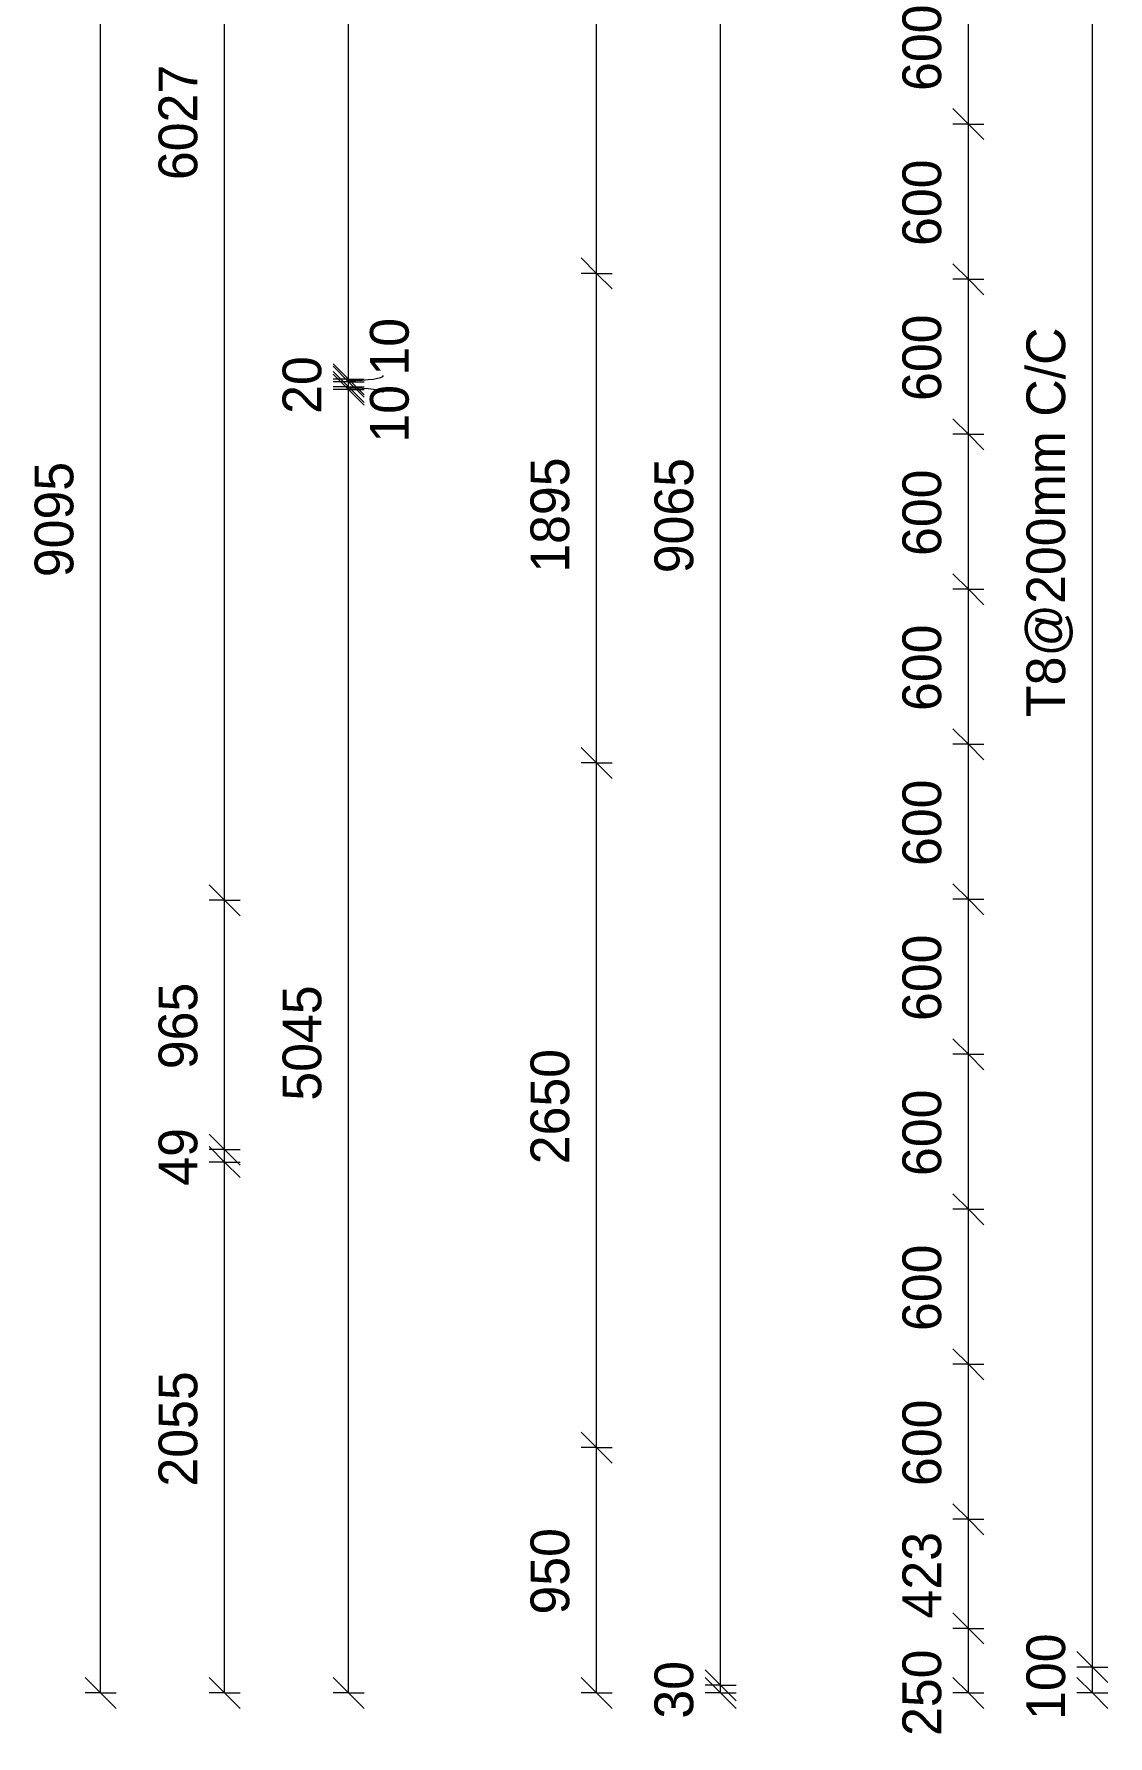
# Model space of a CAD drawing. Header units: millimetres. Extents: x -12091 to 4065, y -2596 to 12430.
# Drawn here: x -12091 to -7933, y -1561 to 5026 of the extents above; entities that cross this region are included whole.
import ezdxf

# ---------------------------------------------------------------- set-up
doc = ezdxf.new("R2010")
doc.units = ezdxf.units.MM
doc.layers.add('A-ANNO-DIMS', color=211, linetype='Continuous', lineweight=9)
doc.layers.add('A-ANNO-DIMS-60', color=211, linetype='Continuous', lineweight=9)
doc.styles.add('Nirmala UI Semilight', font='NirmalaS.ttf', dxfattribs={"height": 150})
doc.dimstyles.new('Arrow_Filled_-_2_5_NI_UI', dxfattribs={"dimscale": 304.8, "dimtxt": 157.104592, "dimasz": 0.393701, "dimexe": 0.19685, "dimexo": 0.0625, "dimgap": 0.19685, "dimtad": 1, "dimdec": 4, "dimzin": 0, "dimdsep": 46, "dimtxsty": 'Nirmala UI Semilight', "dimblk1": 'OBLIQUE', "dimblk2": 'OBLIQUE', "dimsah": 1, "dimcen": 0.09, "dimazin": 0, "dimtfac": 1, "dimtdec": 4, "dimtix": 1, "dimtmove": 2, "dimatfit": 3, "dimfxl": 0.19685, "dimfxlon": 1, "dimtvp": 1, "dimtolj": 1, "dimtzin": 0, "dimarcsym": 2})
doc.dimstyles.new('Arrow_Filled_-_2_5_NI_UI_1', dxfattribs={"dimscale": 304.8, "dimtxt": 157.104592, "dimasz": 0.393701, "dimexe": 0.19685, "dimexo": 0.0625, "dimgap": 0.19685, "dimtad": 1, "dimdec": 4, "dimzin": 0, "dimdsep": 46, "dimtxsty": 'Nirmala UI Semilight', "dimblk1": 'OBLIQUE', "dimblk2": 'OBLIQUE', "dimsah": 1, "dimcen": 0.09, "dimazin": 0, "dimtfac": 1, "dimtdec": 4, "dimtix": 1, "dimtmove": 0, "dimatfit": 3, "dimfxl": 0.19685, "dimfxlon": 1, "dimtvp": 1, "dimtolj": 1, "dimtzin": 0, "dimarcsym": 2})
doc.dimstyles.new('Arrow_Filled_-_2_5_NI_UI_2', dxfattribs={"dimscale": 304.8, "dimtxt": 157.104592, "dimasz": 0.393701, "dimexe": 0.19685, "dimexo": 0.0625, "dimgap": 0.19685, "dimtad": 1, "dimdec": 4, "dimzin": 0, "dimdsep": 46, "dimtxsty": 'Nirmala UI Semilight', "dimblk1": 'OBLIQUE', "dimblk2": 'OBLIQUE', "dimsah": 1, "dimcen": 0.09, "dimazin": 0, "dimtfac": 1, "dimtdec": 4, "dimtix": 1, "dimtmove": 1, "dimatfit": 3, "dimfxl": 0.19685, "dimfxlon": 1, "dimtvp": 1, "dimtolj": 1, "dimtzin": 0, "dimarcsym": 2})

# ---------------------------------------------------------------- blocks, each defined once
blk = doc.blocks.new('DIMBLOCK29-Elevation Front')
at = {"layer": 'A-ANNO-DIMS-60'}
for p, q in [((-7992.9, -1295), (-8052.9, -1235)), ((-7992.9, -1295), (-8052.9, -1295)), ((-7992.9, -1395), (-7992.9, -1295)), ((-7992.9, -1295), (-7932.9, -1355)), ((-7992.9, -1295), (-7932.9, -1295)), ((-7992.9, -1395), (-8052.9, -1335)), ((-7992.9, -1395), (-8052.9, -1395)), ((-7992.9, -1395), (-7932.9, -1455)), ((-7992.9, -1395), (-7932.9, -1395))]:
    blk.add_line(p, q, dxfattribs=at)
at = {"layer": 'A-ANNO-DIMS-60', "color": 0, "insert": (-8248.6, -1499.2), "char_height": 150, "width": 370.196, "attachment_point": 1, "rotation": 90, "line_spacing_factor": 1.142579, "style": 'Nirmala UI Semilight'}
blk.add_mtext('100', dxfattribs=at)
blk = doc.blocks.new('_Oblique')
at = {"color": 0, "linetype": 'ByBlock', "lineweight": -2}
blk.add_line((-0.5, -0.5), (0.5, 0.5), dxfattribs=at)
blk = doc.blocks.new('DIMBLOCK30-Elevation Front')
at = {"layer": 'A-ANNO-DIMS-60'}
for p, q in [((-7992.9, 7600), (-8052.9, 7660)), ((-7992.9, 7600), (-8052.9, 7600)), ((-7992.9, -1295), (-7992.9, 7600)), ((-7992.9, 7600), (-7932.9, 7540)), ((-7992.9, 7600), (-7932.9, 7600)), ((-7992.9, -1295), (-8052.9, -1235)), ((-7992.9, -1295), (-8052.9, -1295)), ((-7992.9, -1295), (-7932.9, -1355)), ((-7992.9, -1295), (-7932.9, -1295))]:
    blk.add_line(p, q, dxfattribs=at)
at = {"layer": 'A-ANNO-DIMS-60', "color": 0, "insert": (-8248.6, 2382.7), "char_height": 150, "width": 1847.55, "attachment_point": 1, "rotation": 90, "line_spacing_factor": 1.142579, "style": 'Nirmala UI Semilight'}
blk.add_mtext('T8@200mm C/C', dxfattribs=at)
blk = doc.blocks.new('DIMBLOCK32-Elevation Front')
at = {"layer": 'A-ANNO-DIMS-60'}
for p, q in [((-8472.9, -1145), (-8532.9, -1085)), ((-8472.9, -1145), (-8532.9, -1145)), ((-8472.9, -1395), (-8472.9, -1145)), ((-8472.9, -1145), (-8412.9, -1205)), ((-8472.9, -1145), (-8412.9, -1145)), ((-8472.9, -1395), (-8532.9, -1335)), ((-8472.9, -1395), (-8532.9, -1395)), ((-8472.9, -1395), (-8412.9, -1455)), ((-8472.9, -1395), (-8412.9, -1395))]:
    blk.add_line(p, q, dxfattribs=at)
at = {"layer": 'A-ANNO-DIMS-60', "color": 0, "insert": (-8728.6, -1561.3), "char_height": 150, "width": 411.328, "attachment_point": 1, "rotation": 90, "line_spacing_factor": 1.142579, "style": 'Nirmala UI Semilight'}
blk.add_mtext('250', dxfattribs=at)
blk = doc.blocks.new('DIMBLOCK33-Elevation Front')
at = {"layer": 'A-ANNO-DIMS-60'}
for p, q in [((-8472.9, -722.5), (-8532.9, -662.5)), ((-8472.9, -722.5), (-8532.9, -722.5)), ((-8472.9, -1145), (-8472.9, -722.5)), ((-8472.9, -722.5), (-8412.9, -782.5)), ((-8472.9, -722.5), (-8412.9, -722.5)), ((-8472.9, -1145), (-8532.9, -1085)), ((-8472.9, -1145), (-8532.9, -1145)), ((-8472.9, -1145), (-8412.9, -1205)), ((-8472.9, -1145), (-8412.9, -1145))]:
    blk.add_line(p, q, dxfattribs=at)
at = {"layer": 'A-ANNO-DIMS-60', "color": 0, "insert": (-8728.6, -1106.6), "char_height": 150, "width": 414.756, "attachment_point": 1, "rotation": 90, "line_spacing_factor": 1.142579, "style": 'Nirmala UI Semilight'}
blk.add_mtext('423', dxfattribs=at)
blk = doc.blocks.new('DIMBLOCK34-Elevation Front')
at = {"layer": 'A-ANNO-DIMS-60'}
for p, q in [((-8472.9, -122.5), (-8532.9, -62.5)), ((-8472.9, -122.5), (-8532.9, -122.5)), ((-8472.9, -722.5), (-8472.9, -122.5)), ((-8472.9, -122.5), (-8412.9, -182.5)), ((-8472.9, -122.5), (-8412.9, -122.5)), ((-8472.9, -722.5), (-8532.9, -662.5)), ((-8472.9, -722.5), (-8532.9, -722.5)), ((-8472.9, -722.5), (-8412.9, -782.5)), ((-8472.9, -722.5), (-8412.9, -722.5))]:
    blk.add_line(p, q, dxfattribs=at)
at = {"layer": 'A-ANNO-DIMS-60', "color": 0, "insert": (-8728.6, -593.9), "char_height": 150, "width": 411.328, "attachment_point": 1, "rotation": 90, "line_spacing_factor": 1.142579, "style": 'Nirmala UI Semilight'}
blk.add_mtext('600', dxfattribs=at)
blk = doc.blocks.new('DIMBLOCK35-Elevation Front')
at = {"layer": 'A-ANNO-DIMS-60'}
for p, q in [((-8472.9, 477.5), (-8532.9, 537.5)), ((-8472.9, 477.5), (-8532.9, 477.5)), ((-8472.9, -122.5), (-8472.9, 477.5)), ((-8472.9, 477.5), (-8412.9, 417.5)), ((-8472.9, 477.5), (-8412.9, 477.5)), ((-8472.9, -122.5), (-8532.9, -62.5)), ((-8472.9, -122.5), (-8532.9, -122.5)), ((-8472.9, -122.5), (-8412.9, -182.5)), ((-8472.9, -122.5), (-8412.9, -122.5))]:
    blk.add_line(p, q, dxfattribs=at)
at = {"layer": 'A-ANNO-DIMS-60', "color": 0, "insert": (-8728.6, 6.1), "char_height": 150, "width": 411.328, "attachment_point": 1, "rotation": 90, "line_spacing_factor": 1.142579, "style": 'Nirmala UI Semilight'}
blk.add_mtext('600', dxfattribs=at)
blk = doc.blocks.new('DIMBLOCK36-Elevation Front')
at = {"layer": 'A-ANNO-DIMS-60'}
for p, q in [((-8472.9, 1077.5), (-8532.9, 1137.5)), ((-8472.9, 1077.5), (-8532.9, 1077.5)), ((-8472.9, 477.5), (-8472.9, 1077.5)), ((-8472.9, 1077.5), (-8412.9, 1017.5)), ((-8472.9, 1077.5), (-8412.9, 1077.5)), ((-8472.9, 477.5), (-8532.9, 537.5)), ((-8472.9, 477.5), (-8532.9, 477.5)), ((-8472.9, 477.5), (-8412.9, 417.5)), ((-8472.9, 477.5), (-8412.9, 477.5))]:
    blk.add_line(p, q, dxfattribs=at)
at = {"layer": 'A-ANNO-DIMS-60', "color": 0, "insert": (-8728.6, 606.1), "char_height": 150, "width": 411.328, "attachment_point": 1, "rotation": 90, "line_spacing_factor": 1.142579, "style": 'Nirmala UI Semilight'}
blk.add_mtext('600', dxfattribs=at)
blk = doc.blocks.new('DIMBLOCK37-Elevation Front')
at = {"layer": 'A-ANNO-DIMS-60'}
for p, q in [((-8472.9, 1677.5), (-8532.9, 1737.5)), ((-8472.9, 1677.5), (-8532.9, 1677.5)), ((-8472.9, 1077.5), (-8472.9, 1677.5)), ((-8472.9, 1677.5), (-8412.9, 1617.5)), ((-8472.9, 1677.5), (-8412.9, 1677.5)), ((-8472.9, 1077.5), (-8532.9, 1137.5)), ((-8472.9, 1077.5), (-8532.9, 1077.5)), ((-8472.9, 1077.5), (-8412.9, 1017.5)), ((-8472.9, 1077.5), (-8412.9, 1077.5))]:
    blk.add_line(p, q, dxfattribs=at)
at = {"layer": 'A-ANNO-DIMS-60', "color": 0, "insert": (-8728.6, 1206.1), "char_height": 150, "width": 411.328, "attachment_point": 1, "rotation": 90, "line_spacing_factor": 1.142579, "style": 'Nirmala UI Semilight'}
blk.add_mtext('600', dxfattribs=at)
blk = doc.blocks.new('DIMBLOCK38-Elevation Front')
at = {"layer": 'A-ANNO-DIMS-60'}
for p, q in [((-8472.9, 2277.5), (-8532.9, 2337.5)), ((-8472.9, 2277.5), (-8532.9, 2277.5)), ((-8472.9, 1677.5), (-8472.9, 2277.5)), ((-8472.9, 2277.5), (-8412.9, 2217.5)), ((-8472.9, 2277.5), (-8412.9, 2277.5)), ((-8472.9, 1677.5), (-8532.9, 1737.5)), ((-8472.9, 1677.5), (-8532.9, 1677.5)), ((-8472.9, 1677.5), (-8412.9, 1617.5)), ((-8472.9, 1677.5), (-8412.9, 1677.5))]:
    blk.add_line(p, q, dxfattribs=at)
at = {"layer": 'A-ANNO-DIMS-60', "color": 0, "insert": (-8728.6, 1806.1), "char_height": 150, "width": 411.328, "attachment_point": 1, "rotation": 90, "line_spacing_factor": 1.142579, "style": 'Nirmala UI Semilight'}
blk.add_mtext('600', dxfattribs=at)
blk = doc.blocks.new('DIMBLOCK39-Elevation Front')
at = {"layer": 'A-ANNO-DIMS-60'}
for p, q in [((-8472.9, 2877.5), (-8532.9, 2937.5)), ((-8472.9, 2877.5), (-8532.9, 2877.5)), ((-8472.9, 2277.5), (-8472.9, 2877.5)), ((-8472.9, 2877.5), (-8412.9, 2817.5)), ((-8472.9, 2877.5), (-8412.9, 2877.5)), ((-8472.9, 2277.5), (-8532.9, 2337.5)), ((-8472.9, 2277.5), (-8532.9, 2277.5)), ((-8472.9, 2277.5), (-8412.9, 2217.5)), ((-8472.9, 2277.5), (-8412.9, 2277.5))]:
    blk.add_line(p, q, dxfattribs=at)
at = {"layer": 'A-ANNO-DIMS-60', "color": 0, "insert": (-8728.6, 2406.1), "char_height": 150, "width": 411.328, "attachment_point": 1, "rotation": 90, "line_spacing_factor": 1.142579, "style": 'Nirmala UI Semilight'}
blk.add_mtext('600', dxfattribs=at)
blk = doc.blocks.new('DIMBLOCK40-Elevation Front')
at = {"layer": 'A-ANNO-DIMS-60'}
for p, q in [((-8472.9, 3477.5), (-8532.9, 3537.5)), ((-8472.9, 3477.5), (-8532.9, 3477.5)), ((-8472.9, 2877.5), (-8472.9, 3477.5)), ((-8472.9, 3477.5), (-8412.9, 3417.5)), ((-8472.9, 3477.5), (-8412.9, 3477.5)), ((-8472.9, 2877.5), (-8532.9, 2937.5)), ((-8472.9, 2877.5), (-8532.9, 2877.5)), ((-8472.9, 2877.5), (-8412.9, 2817.5)), ((-8472.9, 2877.5), (-8412.9, 2877.5))]:
    blk.add_line(p, q, dxfattribs=at)
at = {"layer": 'A-ANNO-DIMS-60', "color": 0, "insert": (-8728.6, 3006.1), "char_height": 150, "width": 411.328, "attachment_point": 1, "rotation": 90, "line_spacing_factor": 1.142579, "style": 'Nirmala UI Semilight'}
blk.add_mtext('600', dxfattribs=at)
blk = doc.blocks.new('DIMBLOCK41-Elevation Front')
at = {"layer": 'A-ANNO-DIMS-60'}
for p, q in [((-8472.9, 4077.5), (-8532.9, 4137.5)), ((-8472.9, 4077.5), (-8532.9, 4077.5)), ((-8472.9, 3477.5), (-8472.9, 4077.5)), ((-8472.9, 4077.5), (-8412.9, 4017.5)), ((-8472.9, 4077.5), (-8412.9, 4077.5)), ((-8472.9, 3477.5), (-8532.9, 3537.5)), ((-8472.9, 3477.5), (-8532.9, 3477.5)), ((-8472.9, 3477.5), (-8412.9, 3417.5)), ((-8472.9, 3477.5), (-8412.9, 3477.5))]:
    blk.add_line(p, q, dxfattribs=at)
at = {"layer": 'A-ANNO-DIMS-60', "color": 0, "insert": (-8728.6, 3606.1), "char_height": 150, "width": 411.328, "attachment_point": 1, "rotation": 90, "line_spacing_factor": 1.142579, "style": 'Nirmala UI Semilight'}
blk.add_mtext('600', dxfattribs=at)
blk = doc.blocks.new('DIMBLOCK42-Elevation Front')
at = {"layer": 'A-ANNO-DIMS-60'}
for p, q in [((-8472.9, 4677.5), (-8532.9, 4737.5)), ((-8472.9, 4677.5), (-8532.9, 4677.5)), ((-8472.9, 4077.5), (-8472.9, 4677.5)), ((-8472.9, 4677.5), (-8412.9, 4617.5)), ((-8472.9, 4677.5), (-8412.9, 4677.5)), ((-8472.9, 4077.5), (-8532.9, 4137.5)), ((-8472.9, 4077.5), (-8532.9, 4077.5)), ((-8472.9, 4077.5), (-8412.9, 4017.5)), ((-8472.9, 4077.5), (-8412.9, 4077.5))]:
    blk.add_line(p, q, dxfattribs=at)
at = {"layer": 'A-ANNO-DIMS-60', "color": 0, "insert": (-8728.6, 4206.1), "char_height": 150, "width": 411.328, "attachment_point": 1, "rotation": 90, "line_spacing_factor": 1.142579, "style": 'Nirmala UI Semilight'}
blk.add_mtext('600', dxfattribs=at)
blk = doc.blocks.new('DIMBLOCK43-Elevation Front')
at = {"layer": 'A-ANNO-DIMS-60'}
for p, q in [((-8472.9, 5277.5), (-8532.9, 5337.5)), ((-8472.9, 5277.5), (-8532.9, 5277.5)), ((-8472.9, 4677.5), (-8472.9, 5277.5)), ((-8472.9, 5277.5), (-8412.9, 5217.5)), ((-8472.9, 5277.5), (-8412.9, 5277.5)), ((-8472.9, 4677.5), (-8532.9, 4737.5)), ((-8472.9, 4677.5), (-8532.9, 4677.5)), ((-8472.9, 4677.5), (-8412.9, 4617.5)), ((-8472.9, 4677.5), (-8412.9, 4677.5))]:
    blk.add_line(p, q, dxfattribs=at)
at = {"layer": 'A-ANNO-DIMS-60', "color": 0, "insert": (-8728.6, 4806.1), "char_height": 150, "width": 411.328, "attachment_point": 1, "rotation": 90, "line_spacing_factor": 1.142579, "style": 'Nirmala UI Semilight'}
blk.add_mtext('600', dxfattribs=at)
blk = doc.blocks.new('DIMBLOCK52-Elevation Front')
at = {"layer": 'A-ANNO-DIMS-60'}
for p, q in [((-9432.9, -1365), (-9492.9, -1305)), ((-9432.9, -1395), (-9492.9, -1335)), ((-9432.9, -1365), (-9492.9, -1365)), ((-9432.9, -1395), (-9432.9, -1365)), ((-9432.9, -1365), (-9372.9, -1425)), ((-9432.9, -1365), (-9372.9, -1365)), ((-9432.9, -1395), (-9492.9, -1395)), ((-9432.9, -1395), (-9372.9, -1455)), ((-9432.9, -1395), (-9372.9, -1395))]:
    blk.add_line(p, q, dxfattribs=at)
at = {"layer": 'A-ANNO-DIMS-60', "color": 0, "insert": (-9688.6, -1494.3), "char_height": 150, "width": 274.219, "attachment_point": 1, "rotation": 90, "line_spacing_factor": 1.142579, "style": 'Nirmala UI Semilight'}
blk.add_mtext('30', dxfattribs=at)
blk = doc.blocks.new('DIMBLOCK53-Elevation Front')
at = {"layer": 'A-ANNO-DIMS-60'}
for p, q in [((-9432.9, 7700), (-9492.9, 7760)), ((-9432.9, 7700), (-9492.9, 7700)), ((-9432.9, -1365), (-9432.9, 7700)), ((-9432.9, 7700), (-9372.9, 7640)), ((-9432.9, 7700), (-9372.9, 7700)), ((-9432.9, -1365), (-9492.9, -1305)), ((-9432.9, -1365), (-9492.9, -1365)), ((-9432.9, -1365), (-9372.9, -1425)), ((-9432.9, -1365), (-9372.9, -1365))]:
    blk.add_line(p, q, dxfattribs=at)
at = {"layer": 'A-ANNO-DIMS-60', "color": 0, "insert": (-9688.6, 2939), "char_height": 150, "width": 548.438, "attachment_point": 1, "rotation": 90, "line_spacing_factor": 1.142579, "style": 'Nirmala UI Semilight'}
blk.add_mtext('9065', dxfattribs=at)
blk = doc.blocks.new('DIMBLOCK57-Elevation Front')
at = {"layer": 'A-ANNO-DIMS-60'}
for p, q in [((-10872.9, 3650.3), (-10932.9, 3710.3)), ((-10872.9, 3650.3), (-10932.9, 3650.3)), ((-10872.9, -1395), (-10872.9, 3650.3)), ((-10872.9, 3650.3), (-10812.9, 3590.3)), ((-10872.9, 3650.3), (-10812.9, 3650.3)), ((-10872.9, -1395), (-10932.9, -1335)), ((-10872.9, -1395), (-10932.9, -1395)), ((-10872.9, -1395), (-10812.9, -1455)), ((-10872.9, -1395), (-10812.9, -1395))]:
    blk.add_line(p, q, dxfattribs=at)
at = {"layer": 'A-ANNO-DIMS-60', "color": 0, "insert": (-11128.6, 897.7), "char_height": 150, "width": 551.866, "attachment_point": 1, "rotation": 90, "line_spacing_factor": 1.142579, "style": 'Nirmala UI Semilight'}
blk.add_mtext('5045', dxfattribs=at)
blk = doc.blocks.new('DIMBLOCK58-Elevation Front')
at = {"layer": 'A-ANNO-DIMS-60'}
for p, q in [((-10872.9, 3660.3), (-10932.9, 3720.3)), ((-10872.9, 3650.3), (-10932.9, 3710.3)), ((-10872.9, 3660.3), (-10932.9, 3660.3)), ((-10872.9, 3650.3), (-10932.9, 3650.3)), ((-10872.9, 3650.3), (-10872.9, 3660.3)), ((-10872.9, 3660.3), (-10812.9, 3600.3)), ((-10872.9, 3660.3), (-10812.9, 3660.3)), ((-10872.9, 3650.3), (-10812.9, 3590.3)), ((-10872.9, 3650.3), (-10812.9, 3650.3))]:
    blk.add_line(p, q, dxfattribs=at)
blk.add_ellipse((-10872.9, 3639), major_axis=(135.7, 0), ratio=0.12006, start_param=0, end_param=1.570796, dxfattribs=at)
at = {"layer": 'A-ANNO-DIMS-60', "color": 0, "insert": (-10790.1, 3444.8), "char_height": 150, "width": 233.086, "attachment_point": 1, "rotation": 90, "line_spacing_factor": 1.142579, "style": 'Nirmala UI Semilight'}
blk.add_mtext('10', dxfattribs=at)
blk = doc.blocks.new('DIMBLOCK59-Elevation Front')
at = {"layer": 'A-ANNO-DIMS-60'}
for p, q in [((-10872.9, 3680.4), (-10932.9, 3740.4)), ((-10872.9, 3660.3), (-10932.9, 3720.3)), ((-10872.9, 3680.4), (-10932.9, 3680.4)), ((-10872.9, 3660.3), (-10932.9, 3660.3)), ((-10872.9, 3660.3), (-10872.9, 3680.4)), ((-10872.9, 3680.4), (-10812.9, 3620.4)), ((-10872.9, 3680.4), (-10812.9, 3680.4)), ((-10872.9, 3660.3), (-10812.9, 3600.3)), ((-10872.9, 3660.3), (-10812.9, 3660.3))]:
    blk.add_line(p, q, dxfattribs=at)
at = {"layer": 'A-ANNO-DIMS-60', "color": 0, "insert": (-11128.6, 3556.1), "char_height": 150, "width": 274.219, "attachment_point": 1, "rotation": 90, "line_spacing_factor": 1.142579, "style": 'Nirmala UI Semilight'}
blk.add_mtext('20', dxfattribs=at)
blk = doc.blocks.new('DIMBLOCK60-Elevation Front')
at = {"layer": 'A-ANNO-DIMS-60'}
for p, q in [((-10872.9, 3690.4), (-10932.9, 3750.4)), ((-10872.9, 3680.4), (-10932.9, 3740.4)), ((-10872.9, 3690.4), (-10932.9, 3690.4)), ((-10872.9, 3680.4), (-10872.9, 3690.4)), ((-10872.9, 3690.4), (-10812.9, 3630.4)), ((-10872.9, 3690.4), (-10812.9, 3690.4)), ((-10872.9, 3680.4), (-10932.9, 3680.4)), ((-10872.9, 3680.4), (-10812.9, 3620.4)), ((-10872.9, 3680.4), (-10812.9, 3680.4))]:
    blk.add_line(p, q, dxfattribs=at)
blk.add_ellipse((-10872.9, 3704.3), major_axis=(135.7, 0), ratio=0.139316, start_param=4.712389, end_param=6.283185, dxfattribs=at)
at = {"layer": 'A-ANNO-DIMS-60', "color": 0, "insert": (-10790.1, 3704.3), "char_height": 150, "width": 233.086, "attachment_point": 1, "rotation": 90, "line_spacing_factor": 1.142579, "style": 'Nirmala UI Semilight'}
blk.add_mtext('10', dxfattribs=at)
blk = doc.blocks.new('DIMBLOCK61-Elevation Front')
at = {"layer": 'A-ANNO-DIMS-60'}
for p, q in [((-10872.9, 7700), (-10932.9, 7760)), ((-10872.9, 7700), (-10932.9, 7700)), ((-10872.9, 3690.4), (-10872.9, 7700)), ((-10872.9, 7700), (-10812.9, 7640)), ((-10872.9, 7700), (-10812.9, 7700)), ((-10872.9, 3690.4), (-10932.9, 3750.4)), ((-10872.9, 3690.4), (-10932.9, 3690.4)), ((-10872.9, 3690.4), (-10812.9, 3630.4)), ((-10872.9, 3690.4), (-10812.9, 3690.4))]:
    blk.add_line(p, q, dxfattribs=at)
at = {"layer": 'A-ANNO-DIMS-60', "color": 0, "insert": (-11128.6, 5482.4), "char_height": 150, "width": 510.733, "attachment_point": 1, "rotation": 90, "line_spacing_factor": 1.142579, "style": 'Nirmala UI Semilight'}
blk.add_mtext('4010', dxfattribs=at)
blk = doc.blocks.new('DIMBLOCK62-Elevation Front')
at = {"layer": 'A-ANNO-DIMS-60'}
for p, q in [((-11352.9, 660), (-11412.9, 720)), ((-11352.9, 660), (-11412.9, 660)), ((-11352.9, -1395), (-11352.9, 660)), ((-11352.9, 660), (-11292.9, 600)), ((-11352.9, 660), (-11292.9, 660)), ((-11352.9, -1395), (-11412.9, -1335)), ((-11352.9, -1395), (-11412.9, -1395)), ((-11352.9, -1395), (-11292.9, -1455)), ((-11352.9, -1395), (-11292.9, -1395))]:
    blk.add_line(p, q, dxfattribs=at)
at = {"layer": 'A-ANNO-DIMS-60', "color": 0, "insert": (-11608.6, -596), "char_height": 150, "width": 548.438, "attachment_point": 1, "rotation": 90, "line_spacing_factor": 1.142579, "style": 'Nirmala UI Semilight'}
blk.add_mtext('2055', dxfattribs=at)
blk = doc.blocks.new('DIMBLOCK63-Elevation Front')
at = {"layer": 'A-ANNO-DIMS-60'}
for p, q in [((-11352.9, 708.5), (-11412.9, 768.5)), ((-11352.9, 660), (-11412.9, 720)), ((-11352.9, 708.5), (-11412.9, 708.5)), ((-11352.9, 660), (-11412.9, 660)), ((-11352.9, 660), (-11352.9, 708.5)), ((-11352.9, 708.5), (-11292.9, 648.5)), ((-11352.9, 708.5), (-11292.9, 708.5)), ((-11352.9, 660), (-11292.9, 600)), ((-11352.9, 660), (-11292.9, 660))]:
    blk.add_line(p, q, dxfattribs=at)
at = {"layer": 'A-ANNO-DIMS-60', "color": 0, "insert": (-11608.6, 568.6), "char_height": 150, "width": 277.647, "attachment_point": 1, "rotation": 90, "line_spacing_factor": 1.142579, "style": 'Nirmala UI Semilight'}
blk.add_mtext('49', dxfattribs=at)
blk = doc.blocks.new('DIMBLOCK64-Elevation Front')
at = {"layer": 'A-ANNO-DIMS-60'}
for p, q in [((-11352.9, 1673.2), (-11412.9, 1733.2)), ((-11352.9, 1673.2), (-11412.9, 1673.2)), ((-11352.9, 708.5), (-11352.9, 1673.2)), ((-11352.9, 1673.2), (-11292.9, 1613.2)), ((-11352.9, 1673.2), (-11292.9, 1673.2)), ((-11352.9, 708.5), (-11412.9, 768.5)), ((-11352.9, 708.5), (-11412.9, 708.5)), ((-11352.9, 708.5), (-11292.9, 648.5)), ((-11352.9, 708.5), (-11292.9, 708.5))]:
    blk.add_line(p, q, dxfattribs=at)
at = {"layer": 'A-ANNO-DIMS-60', "color": 0, "insert": (-11608.6, 1019.5), "char_height": 150, "width": 411.328, "attachment_point": 1, "rotation": 90, "line_spacing_factor": 1.142579, "style": 'Nirmala UI Semilight'}
blk.add_mtext('965', dxfattribs=at)
blk = doc.blocks.new('DIMBLOCK65-Elevation Front')
at = {"layer": 'A-ANNO-DIMS-60'}
for p, q in [((-11352.9, 7700), (-11412.9, 7760)), ((-11352.9, 7700), (-11412.9, 7700)), ((-11352.9, 1673.2), (-11352.9, 7700)), ((-11352.9, 7700), (-11292.9, 7640)), ((-11352.9, 7700), (-11292.9, 7700)), ((-11352.9, 1673.2), (-11412.9, 1733.2)), ((-11352.9, 1673.2), (-11412.9, 1673.2)), ((-11352.9, 1673.2), (-11292.9, 1613.2)), ((-11352.9, 1673.2), (-11292.9, 1673.2))]:
    blk.add_line(p, q, dxfattribs=at)
at = {"layer": 'A-ANNO-DIMS-60', "color": 0, "insert": (-11608.6, 4461), "char_height": 150, "width": 541.582, "attachment_point": 1, "rotation": 90, "line_spacing_factor": 1.142579, "style": 'Nirmala UI Semilight'}
blk.add_mtext('6027', dxfattribs=at)
blk = doc.blocks.new('DIMBLOCK66-Elevation Front')
at = {"layer": 'A-ANNO-DIMS-60'}
for p, q in [((-11832.9, 7700), (-11892.9, 7760)), ((-11832.9, 7700), (-11892.9, 7700)), ((-11832.9, -1395), (-11832.9, 7700)), ((-11832.9, 7700), (-11772.9, 7640)), ((-11832.9, 7700), (-11772.9, 7700)), ((-11832.9, -1395), (-11892.9, -1335)), ((-11832.9, -1395), (-11892.9, -1395)), ((-11832.9, -1395), (-11772.9, -1455)), ((-11832.9, -1395), (-11772.9, -1395))]:
    blk.add_line(p, q, dxfattribs=at)
at = {"layer": 'A-ANNO-DIMS-60', "color": 0, "insert": (-12088.6, 2924), "char_height": 150, "width": 548.438, "attachment_point": 1, "rotation": 90, "line_spacing_factor": 1.142579, "style": 'Nirmala UI Semilight'}
blk.add_mtext('9095', dxfattribs=at)
blk = doc.blocks.new('DIMBLOCK67-Elevation Front')
at = {"layer": 'A-ANNO-DIMS-60'}
for p, q in [((-9912.9, -445), (-9972.9, -385)), ((-9912.9, -445), (-9972.9, -445)), ((-9912.9, -1395), (-9912.9, -445)), ((-9912.9, -445), (-9852.9, -505)), ((-9912.9, -445), (-9852.9, -445)), ((-9912.9, -1395), (-9972.9, -1335)), ((-9912.9, -1395), (-9972.9, -1395)), ((-9912.9, -1395), (-9852.9, -1455)), ((-9912.9, -1395), (-9852.9, -1395))]:
    blk.add_line(p, q, dxfattribs=at)
at = {"layer": 'A-ANNO-DIMS-60', "color": 0, "insert": (-10168.6, -1091.4), "char_height": 150, "width": 411.328, "attachment_point": 1, "rotation": 90, "line_spacing_factor": 1.142579, "style": 'Nirmala UI Semilight'}
blk.add_mtext('950', dxfattribs=at)
blk = doc.blocks.new('DIMBLOCK68-Elevation Front')
at = {"layer": 'A-ANNO-DIMS-60'}
for p, q in [((-9912.9, 2205), (-9972.9, 2265)), ((-9912.9, 2205), (-9972.9, 2205)), ((-9912.9, -445), (-9912.9, 2205)), ((-9912.9, 2205), (-9852.9, 2145)), ((-9912.9, 2205), (-9852.9, 2205)), ((-9912.9, -445), (-9972.9, -385)), ((-9912.9, -445), (-9972.9, -445)), ((-9912.9, -445), (-9852.9, -505)), ((-9912.9, -445), (-9852.9, -445))]:
    blk.add_line(p, q, dxfattribs=at)
at = {"layer": 'A-ANNO-DIMS-60', "color": 0, "insert": (-10168.6, 651.5), "char_height": 150, "width": 548.438, "attachment_point": 1, "rotation": 90, "line_spacing_factor": 1.142579, "style": 'Nirmala UI Semilight'}
blk.add_mtext('2650', dxfattribs=at)
blk = doc.blocks.new('DIMBLOCK69-Elevation Front')
at = {"layer": 'A-ANNO-DIMS-60'}
for p, q in [((-9912.9, 4100), (-9972.9, 4160)), ((-9912.9, 4100), (-9972.9, 4100)), ((-9912.9, 2205), (-9912.9, 4100)), ((-9912.9, 4100), (-9852.9, 4040)), ((-9912.9, 4100), (-9852.9, 4100)), ((-9912.9, 2205), (-9972.9, 2265)), ((-9912.9, 2205), (-9972.9, 2205)), ((-9912.9, 2205), (-9852.9, 2145)), ((-9912.9, 2205), (-9852.9, 2205))]:
    blk.add_line(p, q, dxfattribs=at)
at = {"layer": 'A-ANNO-DIMS-60', "color": 0, "insert": (-10168.6, 2941.1), "char_height": 150, "width": 507.305, "attachment_point": 1, "rotation": 90, "line_spacing_factor": 1.142579, "style": 'Nirmala UI Semilight'}
blk.add_mtext('1895', dxfattribs=at)
blk = doc.blocks.new('DIMBLOCK70-Elevation Front')
at = {"layer": 'A-ANNO-DIMS-60'}
for p, q in [((-9912.9, 6750), (-9972.9, 6810)), ((-9912.9, 6750), (-9972.9, 6750)), ((-9912.9, 4100), (-9912.9, 6750)), ((-9912.9, 6750), (-9852.9, 6690)), ((-9912.9, 6750), (-9852.9, 6750)), ((-9912.9, 4100), (-9972.9, 4160)), ((-9912.9, 4100), (-9972.9, 4100)), ((-9912.9, 4100), (-9852.9, 4040)), ((-9912.9, 4100), (-9852.9, 4100))]:
    blk.add_line(p, q, dxfattribs=at)
at = {"layer": 'A-ANNO-DIMS-60', "color": 0, "insert": (-10168.6, 5196.5), "char_height": 150, "width": 548.438, "attachment_point": 1, "rotation": 90, "line_spacing_factor": 1.142579, "style": 'Nirmala UI Semilight'}
blk.add_mtext('2650', dxfattribs=at)

msp = doc.modelspace()

# ---------------------------------------------------------------- dimensions: what is measured, and where the dimension line sits
at = {"layer": 'A-ANNO-DIMS'}
for base, p1, p2, override, picture, middle in [((-11832.85834, 7700), (-11772.85834, -1395), (-11772.85834, 7700), {"dimpost": '<>', "dimfxl": 9095}, 'DIMBLOCK66-Elevation Front', (-11970.4211, 3152.5)), ((-11352.85834, 7700), (-11292.85834, 1673.23211), (-11292.85834, 7700), {"dimpost": '<>', "dimfxl": 6026.767885}, 'DIMBLOCK65-Elevation Front', (-11490.4211, 4686.61606)), ((-10872.85834, 7700), (-10812.85834, 3690.4499), (-10812.85834, 7700), {"dimpost": '<>', "dimfxl": 4009.550102}, 'DIMBLOCK61-Elevation Front', (-11010.78721, 5695.22495)), ((-9432.85834, 7700), (-9372.85834, -1365), (-9372.85834, 7700), {"dimpost": '<>', "dimfxl": 9065}, 'DIMBLOCK53-Elevation Front', (-9570.4211, 3167.5)), ((-9912.85834, 6750), (-9852.85834, 4100), (-9852.85834, 6750), {"dimpost": '<>', "dimfxl": 2650}, 'DIMBLOCK70-Elevation Front', (-10050.4211, 5425)), ((-8472.85834, 5277.5), (-8412.85834, 4677.5), (-8412.85834, 5277.5), {"dimpost": '<>', "dimfxl": 600}, 'DIMBLOCK43-Elevation Front', (-8610.4211, 4977.5)), ((-8472.85834, 4677.5), (-8412.85834, 4077.5), (-8412.85834, 4677.5), {"dimpost": '<>', "dimfxl": 600}, 'DIMBLOCK42-Elevation Front', (-8610.4211, 4377.5)), ((-9912.85834, 4100), (-9852.85834, 2205), (-9852.85834, 4100), {"dimpost": '<>', "dimfxl": 1895}, 'DIMBLOCK69-Elevation Front', (-10050.83951, 3152.5)), ((-8472.85834, 4077.5), (-8412.85834, 3477.5), (-8412.85834, 4077.5), {"dimpost": '<>', "dimfxl": 600}, 'DIMBLOCK41-Elevation Front', (-8610.4211, 3777.5)), ((-10872.85834, 3680.44732), (-10812.85834, 3660.33393), (-10812.85834, 3680.44732), {"dimpost": '<>', "dimfxl": 20.113381}, 'DIMBLOCK59-Elevation Front', (-11010.3688, 3670.39062)), ((-10872.8583374375, 3650.3313522901), (-10812.8583374375, -1395.0000000001), (-10812.8583374375, 3650.3313522901), {"dimpost": '<>', "dimfxl": 5045.331352}, 'DIMBLOCK57-Elevation Front', (-11010.36879786, 1127.665676145)), ((-8472.85834, 3477.5), (-8412.85834, 2877.5), (-8412.85834, 3477.5), {"dimpost": '<>', "dimfxl": 600}, 'DIMBLOCK40-Elevation Front', (-8610.4211, 3177.5)), ((-8472.85834, 2877.5), (-8412.85834, 2277.5), (-8412.85834, 2877.5), {"dimpost": '<>', "dimfxl": 600}, 'DIMBLOCK39-Elevation Front', (-8610.4211, 2577.5)), ((-8472.85834, 2277.5), (-8412.85834, 1677.5), (-8412.85834, 2277.5), {"dimpost": '<>', "dimfxl": 600}, 'DIMBLOCK38-Elevation Front', (-8610.4211, 1977.5)), ((-9912.85834, 2205), (-9852.85834, -445), (-9852.85834, 2205), {"dimpost": '<>', "dimfxl": 2650}, 'DIMBLOCK68-Elevation Front', (-10050.4211, 880)), ((-11352.85834, 1673.23211), (-11292.85834, 708.50049), (-11292.85834, 1673.23211), {"dimpost": '<>', "dimfxl": 964.731628}, 'DIMBLOCK64-Elevation Front', (-11490.4211, 1190.8663)), ((-8472.85834, 1677.5), (-8412.85834, 1077.5), (-8412.85834, 1677.5), {"dimpost": '<>', "dimfxl": 600}, 'DIMBLOCK37-Elevation Front', (-8610.4211, 1377.5)), ((-8472.85834, 1077.5), (-8412.85834, 477.5), (-8412.85834, 1077.5), {"dimpost": '<>', "dimfxl": 600}, 'DIMBLOCK36-Elevation Front', (-8610.4211, 777.5)), ((-11352.85834, 708.50049), (-11292.85834, 659.97768), (-11292.85834, 708.50049), {"dimpost": '<>', "dimfxl": 48.522802}, 'DIMBLOCK63-Elevation Front', (-11490.4211, 684.23909)), ((-11352.85834, 659.97768), (-11292.85834, -1395), (-11292.85834, 659.97768), {"dimpost": '<>', "dimfxl": 2054.977684}, 'DIMBLOCK62-Elevation Front', (-11490.3688, -367.51116)), ((-8472.85834, 477.5), (-8412.85834, -122.5), (-8412.85834, 477.5), {"dimpost": '<>', "dimfxl": 600}, 'DIMBLOCK35-Elevation Front', (-8610.4211, 177.5)), ((-8472.85834, -122.5), (-8412.85834, -722.5), (-8412.85834, -122.5), {"dimpost": '<>', "dimfxl": 600}, 'DIMBLOCK34-Elevation Front', (-8610.4211, -422.5)), ((-9912.85834, -445), (-9852.85834, -1395), (-9852.85834, -445), {"dimpost": '<>', "dimfxl": 950}, 'DIMBLOCK67-Elevation Front', (-10050.4211, -920)), ((-8472.85834, -722.5), (-8412.85834, -1145), (-8412.85834, -722.5), {"dimpost": '<>', "dimfxl": 422.5}, 'DIMBLOCK33-Elevation Front', (-8610.4211, -933.75)), ((-7992.85834, -1295), (-7932.85834, -1395), (-7932.85834, -1295), {"dimpost": '<>', "dimfxl": 100}, 'DIMBLOCK29-Elevation Front', (-8130.78721, -1345)), ((-9432.85834, -1365), (-9372.85834, -1395), (-9372.85834, -1365), {"dimpost": '<>', "dimfxl": 30}, 'DIMBLOCK52-Elevation Front', (-9570.4211, -1380))]:
    dim = msp.add_linear_dim(base=base, p1=p1, p2=p2, angle=90, dimstyle='Arrow_Filled_-_2_5_NI_UI_1', override=override, dxfattribs=at)
    dim.commit()
    dim.dimension.update_dxf_attribs({"geometry": picture, "text_midpoint": middle})
dim = msp.add_linear_dim(base=(-7992.85834, 7600), p1=(-7932.85834, -1295), p2=(-7932.85834, 7600), angle=90, text='T8@200mm C/C', dimstyle='Arrow_Filled_-_2_5_NI_UI_1', override={"dimpost": '<>', "dimfxl": 8895}, dxfattribs=at)
dim.commit()
dim.dimension.update_dxf_attribs({"geometry": 'DIMBLOCK30-Elevation Front', "text_midpoint": (-8141.56127, 3152.5)})
for base, p1, p2, dimstyle, override, picture, middle in [((-10872.85834, 3690.4499), (-10812.85834, 3680.44732), (-10812.85834, 3690.4499), 'Arrow_Filled_-_2_5_NI_UI_2', {"dimpost": '<>', "dimfxl": 10.002582}, 'DIMBLOCK60-Elevation Front', (-10690.07527, 3820.89176)), ((-10872.85834, 3660.33393), (-10812.85834, 3650.33135), (-10812.85834, 3660.33393), 'Arrow_Filled_-_2_5_NI_UI_2', {"dimpost": '<>', "dimfxl": 10.002582}, 'DIMBLOCK58-Elevation Front', (-10690.07527, 3561.34941)), ((-8472.85834, -1145), (-8412.85834, -1395), (-8412.85834, -1145), 'Arrow_Filled_-_2_5_NI_UI', {"dimpost": '<>', "dimfxl": 250}, 'DIMBLOCK32-Elevation Front', (-8628.56149, -1355.66165))]:
    dim = msp.add_linear_dim(base=base, p1=p1, p2=p2, angle=90, dimstyle=dimstyle, override=override, dxfattribs=at)
    dim.commit()
    dim.dimension.update_dxf_attribs({"geometry": picture, "text_midpoint": middle, "dimtype": 160, "text_rotation": 90})

doc.saveas('drawing.dxf')
